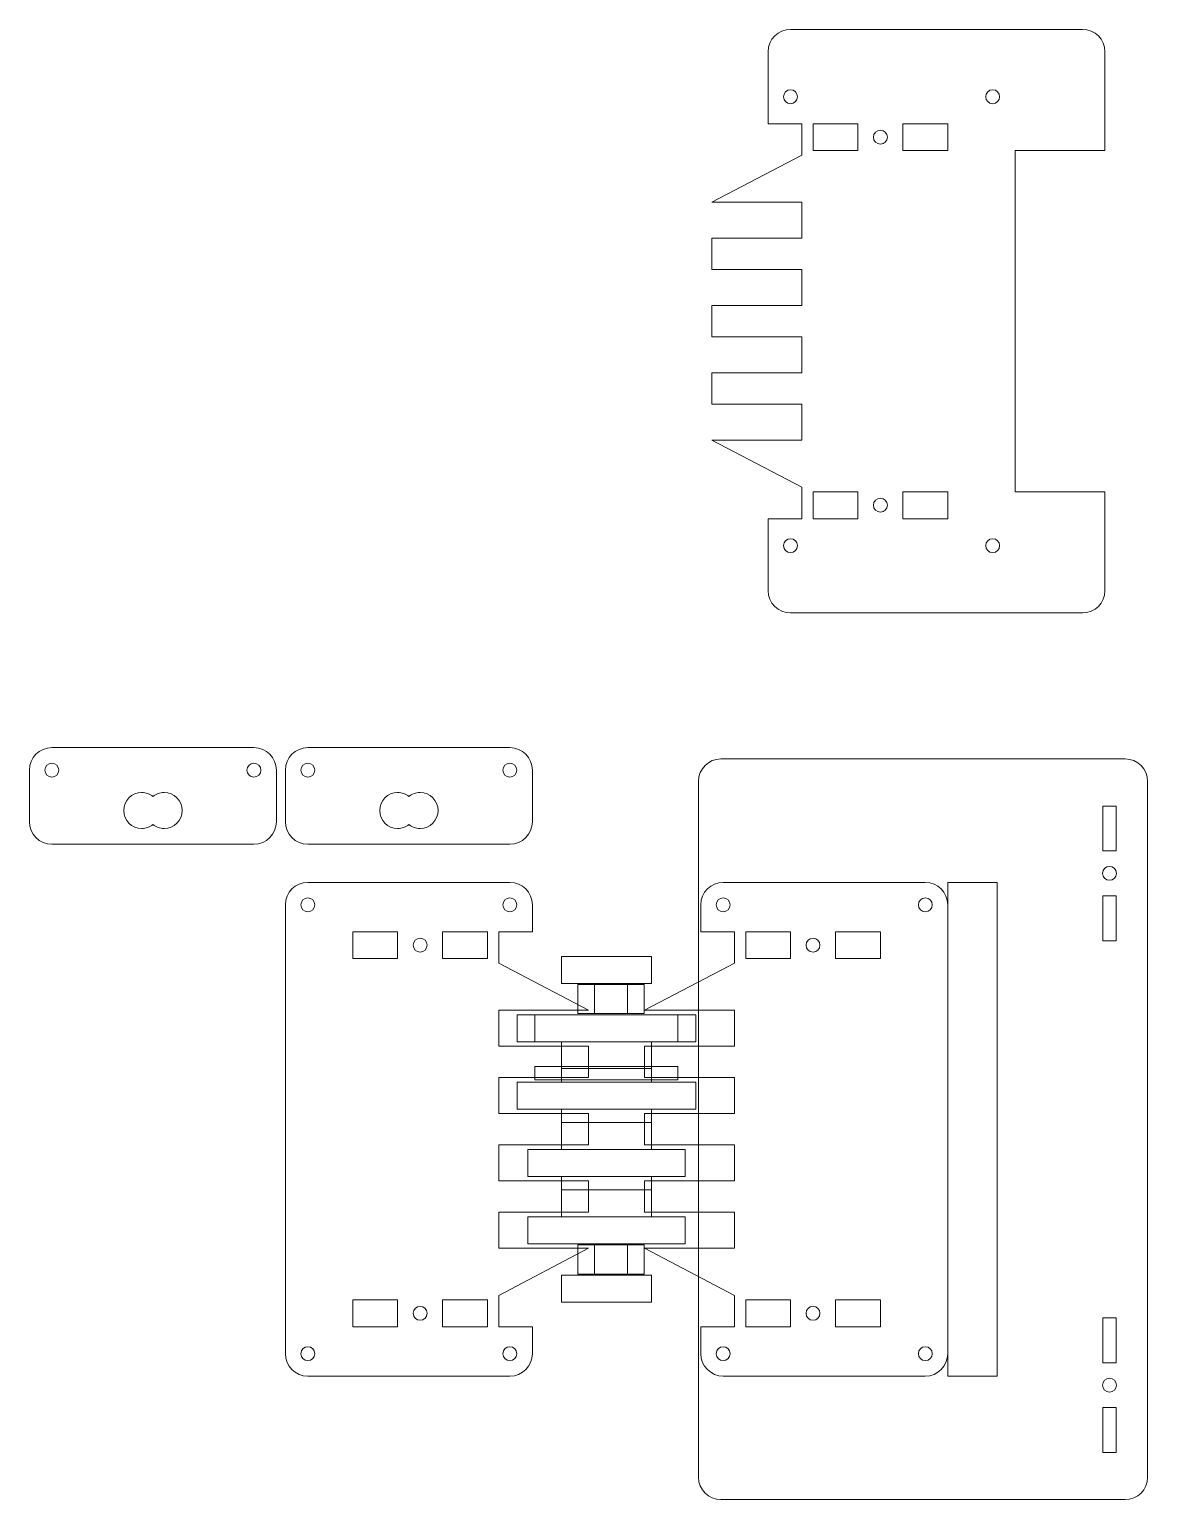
# Model space of a CAD drawing. Header units: centimetres. Extents: x -121 to 177, y -44 to 114.
# Drawn here: x -35.45 to -10.55, y 27.3 to 60.05 of the extents above; entities that cross this region are included whole.
import ezdxf

# ---------------------------------------------------------------- set-up
doc = ezdxf.new("R2010")
doc.units = ezdxf.units.CM
doc.header["$MEASUREMENT"] = 0
doc.layers.add('Layer 1', color=7, linetype='Continuous')

msp = doc.modelspace()

# ---------------------------------------------------------------- linework, layer by layer
at = {"layer": 'Layer 1', "color": 253, "lineweight": 18}
for points in [[(-23.239, 38.125), (-21.761, 38.125), (-21.761, 38.775), (-23.239, 38.775), (-23.239, 38.125)], [(-22.8695, 38.125), (-22.1305, 38.125), (-22.1305, 38.775), (-22.8695, 38.775), (-22.8695, 38.125)], [(-23.239, 32.325), (-21.761, 32.325), (-21.761, 32.975), (-23.239, 32.975), (-23.239, 32.325)], [(-22.8695, 32.325), (-22.1305, 32.325), (-22.1305, 32.975), (-22.8695, 32.975), (-22.8695, 32.325)]]:
    msp.add_lwpolyline(points, close=True, dxfattribs=at)
at = {"layer": 'Layer 1', "lineweight": 20}
for centre in [(-34.95, 43.55), (-30.45, 43.55), (-29.25, 43.55), (-24.75, 43.55), (-29.25, 40.55), (-24.75, 40.55), (-20, 40.55), (-15.5, 40.55), (-29.25, 30.55), (-24.75, 30.55), (-20, 30.55), (-15.5, 30.55)]:
    msp.add_ellipse(centre, major_axis=(0, 0.155), ratio=1, dxfattribs=at)
at = {"layer": 'Layer 1', "color": 3, "lineweight": 20}
for centre in [(-20, 40.55), (-15.5, 40.55), (-20, 30.55), (-15.5, 30.55)]:
    msp.add_ellipse(centre, major_axis=(0, 0.155), ratio=1, dxfattribs=at)
at = {"layer": 'Layer 1', "lineweight": 18}
for points, knots in [([(-11.5, 47.55), (-11.5, 47.27391), (-11.72391, 47.05), (-12, 47.05), (-12, 47.05), (-12, 47.05), (-18.5, 47.05), (-18.5, 47.05), (-18.5, 47.05), (-18.77609, 47.05), (-19, 47.27391), (-19, 47.55), (-19, 47.55), (-19, 47.55), (-19, 49.15), (-19, 49.15), (-19, 49.15), (-19, 49.15), (-18.25, 49.15), (-18.25, 49.15), (-18.25, 49.15), (-18.25, 49.15), (-18.25, 49.85), (-18.25, 49.85), (-18.25, 49.85), (-18.25, 49.85), (-20.25, 50.9), (-20.25, 50.9), (-20.25, 50.9), (-20.25, 50.9), (-18.25, 50.9), (-18.25, 50.9), (-18.25, 50.9), (-18.25, 50.9), (-18.25, 51.7), (-18.25, 51.7), (-18.25, 51.7), (-18.25, 51.7), (-20.25, 51.7), (-20.25, 51.7), (-20.25, 51.7), (-20.25, 51.7), (-20.25, 52.4), (-20.25, 52.4), (-20.25, 52.4), (-20.25, 52.4), (-18.25, 52.4), (-18.25, 52.4), (-18.25, 52.4), (-18.25, 52.4), (-18.25, 53.19999), (-18.25, 53.19999), (-18.25, 53.19999), (-18.25, 53.19999), (-20.25, 53.19999), (-20.25, 53.19999), (-20.25, 53.19999), (-20.25, 53.19999), (-20.25, 53.9), (-20.25, 53.9), (-20.25, 53.9), (-20.25, 53.9), (-18.25, 53.9), (-18.25, 53.9), (-18.25, 53.9), (-18.25, 53.9), (-18.25, 54.7), (-18.25, 54.7), (-18.25, 54.7), (-18.25, 54.7), (-20.25, 54.7), (-20.25, 54.7), (-20.25, 54.7), (-20.25, 54.7), (-20.25, 55.4), (-20.25, 55.4), (-20.25, 55.4), (-20.25, 55.4), (-18.25, 55.4), (-18.25, 55.4), (-18.25, 55.4), (-18.25, 55.4), (-18.25, 56.2), (-18.25, 56.2), (-18.25, 56.2), (-18.25, 56.2), (-20.25, 56.2), (-20.25, 56.2), (-20.25, 56.2), (-20.25, 56.2), (-18.25, 57.25), (-18.25, 57.25), (-18.25, 57.25), (-18.25, 57.25), (-18.25, 57.95), (-18.25, 57.95), (-18.25, 57.95), (-18.25, 57.95), (-19, 57.95), (-19, 57.95), (-19, 57.95), (-19, 57.95), (-19, 59.55), (-19, 59.55), (-19, 59.55), (-19, 59.82609), (-18.77609, 60.05), (-18.5, 60.05), (-18.5, 60.05), (-18.5, 60.05), (-12, 60.05), (-12, 60.05), (-12, 60.05), (-11.72391, 60.05), (-11.5, 59.82609), (-11.5, 59.55), (-11.5, 59.55), (-11.5, 59.55), (-11.5, 57.35), (-11.5, 57.35), (-11.5, 57.35), (-11.5, 57.35), (-13.5, 57.35), (-13.5, 57.35), (-13.5, 57.35), (-13.5, 57.35), (-13.5, 49.75), (-13.5, 49.75), (-13.5, 49.75), (-13.5, 49.75), (-11.5, 49.75), (-11.5, 49.75), (-11.5, 49.75), (-11.5, 49.75), (-11.5, 47.55), (-11.5, 47.55)], [0, 0, 0, 0, 0.02941176, 0.02941176, 0.02941176, 0.02941176, 0.05882353, 0.05882353, 0.05882353, 0.05882353, 0.08823529, 0.08823529, 0.08823529, 0.08823529, 0.11764706, 0.11764706, 0.11764706, 0.11764706, 0.14705882, 0.14705882, 0.14705882, 0.14705882, 0.17647059, 0.17647059, 0.17647059, 0.17647059, 0.20588235, 0.20588235, 0.20588235, 0.20588235, 0.23529412, 0.23529412, 0.23529412, 0.23529412, 0.26470588, 0.26470588, 0.26470588, 0.26470588, 0.29411765, 0.29411765, 0.29411765, 0.29411765, 0.32352941, 0.32352941, 0.32352941, 0.32352941, 0.35294118, 0.35294118, 0.35294118, 0.35294118, 0.38235294, 0.38235294, 0.38235294, 0.38235294, 0.41176471, 0.41176471, 0.41176471, 0.41176471, 0.44117647, 0.44117647, 0.44117647, 0.44117647, 0.47058824, 0.47058824, 0.47058824, 0.47058824, 0.5, 0.5, 0.5, 0.5, 0.52941176, 0.52941176, 0.52941176, 0.52941176, 0.55882353, 0.55882353, 0.55882353, 0.55882353, 0.58823529, 0.58823529, 0.58823529, 0.58823529, 0.61764706, 0.61764706, 0.61764706, 0.61764706, 0.64705882, 0.64705882, 0.64705882, 0.64705882, 0.67647059, 0.67647059, 0.67647059, 0.67647059, 0.70588235, 0.70588235, 0.70588235, 0.70588235, 0.73529412, 0.73529412, 0.73529412, 0.73529412, 0.76470588, 0.76470588, 0.76470588, 0.76470588, 0.79411765, 0.79411765, 0.79411765, 0.79411765, 0.82352941, 0.82352941, 0.82352941, 0.82352941, 0.85294118, 0.85294118, 0.85294118, 0.85294118, 0.88235294, 0.88235294, 0.88235294, 0.88235294, 0.91176471, 0.91176471, 0.91176471, 0.91176471, 0.94117647, 0.94117647, 0.94117647, 0.94117647, 0.97058824, 0.97058824, 0.97058824, 0.97058824, 1, 1, 1, 1]), ([(-29.95, 43.55), (-29.95, 43.82609), (-30.17391, 44.05), (-30.45, 44.05), (-30.45, 44.05), (-30.45, 44.05), (-34.95, 44.05), (-34.95, 44.05), (-34.95, 44.05), (-35.22609, 44.05), (-35.45, 43.82609), (-35.45, 43.55), (-35.45, 43.55), (-35.45, 43.55), (-35.45, 42.4), (-35.45, 42.4), (-35.45, 42.4), (-35.45, 42.12391), (-35.22609, 41.9), (-34.95, 41.9), (-34.95, 41.9), (-34.95, 41.9), (-30.45, 41.9), (-30.45, 41.9), (-30.45, 41.9), (-30.17391, 41.9), (-29.95, 42.12391), (-29.95, 42.4), (-29.95, 42.4), (-29.95, 42.4), (-29.95, 43.55), (-29.95, 43.55)], [0, 0, 0, 0, 0.125, 0.125, 0.125, 0.125, 0.25, 0.25, 0.25, 0.25, 0.375, 0.375, 0.375, 0.375, 0.5, 0.5, 0.5, 0.5, 0.625, 0.625, 0.625, 0.625, 0.75, 0.75, 0.75, 0.75, 0.875, 0.875, 0.875, 0.875, 1, 1, 1, 1]), ([(-24.25, 43.55), (-24.25, 43.82609), (-24.47391, 44.05), (-24.75, 44.05), (-24.75, 44.05), (-24.75, 44.05), (-29.25, 44.05), (-29.25, 44.05), (-29.25, 44.05), (-29.52609, 44.05), (-29.75, 43.82609), (-29.75, 43.55), (-29.75, 43.55), (-29.75, 43.55), (-29.75, 42.4), (-29.75, 42.4), (-29.75, 42.4), (-29.75, 42.12391), (-29.52609, 41.9), (-29.25, 41.9), (-29.25, 41.9), (-29.25, 41.9), (-24.75, 41.9), (-24.75, 41.9), (-24.75, 41.9), (-24.47391, 41.9), (-24.25, 42.12391), (-24.25, 42.4), (-24.25, 42.4), (-24.25, 42.4), (-24.25, 43.55), (-24.25, 43.55)], [0, 0, 0, 0, 0.125, 0.125, 0.125, 0.125, 0.25, 0.25, 0.25, 0.25, 0.375, 0.375, 0.375, 0.375, 0.5, 0.5, 0.5, 0.5, 0.625, 0.625, 0.625, 0.625, 0.75, 0.75, 0.75, 0.75, 0.875, 0.875, 0.875, 0.875, 1, 1, 1, 1]), ([(-20.55, 43.3), (-20.55, 43.57609), (-20.32609, 43.8), (-20.05, 43.8), (-20.05, 43.8), (-20.05, 43.8), (-11.05, 43.8), (-11.05, 43.8), (-11.05, 43.8), (-10.77391, 43.8), (-10.55, 43.57609), (-10.55, 43.3), (-10.55, 43.3), (-10.55, 43.3), (-10.55, 27.8), (-10.55, 27.8), (-10.55, 27.8), (-10.55, 27.52391), (-10.77391, 27.3), (-11.05, 27.3), (-11.05, 27.3), (-11.05, 27.3), (-20.05, 27.3), (-20.05, 27.3), (-20.05, 27.3), (-20.32609, 27.3), (-20.55, 27.52391), (-20.55, 27.8), (-20.55, 27.8), (-20.55, 27.8), (-20.55, 43.3), (-20.55, 43.3)], [0, 0, 0, 0, 0.125, 0.125, 0.125, 0.125, 0.25, 0.25, 0.25, 0.25, 0.375, 0.375, 0.375, 0.375, 0.5, 0.5, 0.5, 0.5, 0.625, 0.625, 0.625, 0.625, 0.75, 0.75, 0.75, 0.75, 0.875, 0.875, 0.875, 0.875, 1, 1, 1, 1]), ([(-29.75, 40.55), (-29.75, 40.82609), (-29.52609, 41.05), (-29.25, 41.05), (-29.25, 41.05), (-29.25, 41.05), (-24.75, 41.05), (-24.75, 41.05), (-24.75, 41.05), (-24.47391, 41.05), (-24.25, 40.82609), (-24.25, 40.55), (-24.25, 40.55), (-24.25, 40.55), (-24.25, 39.95), (-24.25, 39.95), (-24.25, 39.95), (-24.25, 39.95), (-25, 39.95), (-25, 39.95), (-25, 39.95), (-25, 39.95), (-25, 39.25), (-25, 39.25), (-25, 39.25), (-25, 39.25), (-23, 38.2), (-23, 38.2), (-23, 38.2), (-23, 38.2), (-25, 38.2), (-25, 38.2), (-25, 38.2), (-25, 38.2), (-25, 37.4), (-25, 37.4), (-25, 37.4), (-25, 37.4), (-23, 37.4), (-23, 37.4), (-23, 37.4), (-23, 37.4), (-23, 36.7), (-23, 36.7), (-23, 36.7), (-23, 36.7), (-25, 36.7), (-25, 36.7), (-25, 36.7), (-25, 36.7), (-25, 35.90001), (-25, 35.90001), (-25, 35.90001), (-25, 35.90001), (-23, 35.90001), (-23, 35.90001), (-23, 35.90001), (-23, 35.90001), (-23, 35.2), (-23, 35.2), (-23, 35.2), (-23, 35.2), (-25, 35.2), (-25, 35.2), (-25, 35.2), (-25, 35.2), (-25, 34.4), (-25, 34.4), (-25, 34.4), (-25, 34.4), (-23, 34.4), (-23, 34.4), (-23, 34.4), (-23, 34.4), (-23, 33.7), (-23, 33.7), (-23, 33.7), (-23, 33.7), (-25, 33.7), (-25, 33.7), (-25, 33.7), (-25, 33.7), (-25, 32.9), (-25, 32.9), (-25, 32.9), (-25, 32.9), (-23, 32.9), (-23, 32.9), (-23, 32.9), (-23, 32.9), (-25, 31.85), (-25, 31.85), (-25, 31.85), (-25, 31.85), (-25, 31.15), (-25, 31.15), (-25, 31.15), (-25, 31.15), (-24.25, 31.15), (-24.25, 31.15), (-24.25, 31.15), (-24.25, 31.15), (-24.25, 30.55), (-24.25, 30.55), (-24.25, 30.55), (-24.25, 30.27391), (-24.47391, 30.05), (-24.75, 30.05), (-24.75, 30.05), (-24.75, 30.05), (-29.25, 30.05), (-29.25, 30.05), (-29.25, 30.05), (-29.52609, 30.05), (-29.75, 30.27391), (-29.75, 30.55), (-29.75, 30.55), (-29.75, 30.55), (-29.75, 40.55), (-29.75, 40.55)], [0, 0, 0, 0, 0.03333333, 0.03333333, 0.03333333, 0.03333333, 0.06666667, 0.06666667, 0.06666667, 0.06666667, 0.1, 0.1, 0.1, 0.1, 0.13333333, 0.13333333, 0.13333333, 0.13333333, 0.16666667, 0.16666667, 0.16666667, 0.16666667, 0.2, 0.2, 0.2, 0.2, 0.23333333, 0.23333333, 0.23333333, 0.23333333, 0.26666667, 0.26666667, 0.26666667, 0.26666667, 0.3, 0.3, 0.3, 0.3, 0.33333333, 0.33333333, 0.33333333, 0.33333333, 0.36666667, 0.36666667, 0.36666667, 0.36666667, 0.4, 0.4, 0.4, 0.4, 0.43333333, 0.43333333, 0.43333333, 0.43333333, 0.46666667, 0.46666667, 0.46666667, 0.46666667, 0.5, 0.5, 0.5, 0.5, 0.53333333, 0.53333333, 0.53333333, 0.53333333, 0.56666667, 0.56666667, 0.56666667, 0.56666667, 0.6, 0.6, 0.6, 0.6, 0.63333333, 0.63333333, 0.63333333, 0.63333333, 0.66666667, 0.66666667, 0.66666667, 0.66666667, 0.7, 0.7, 0.7, 0.7, 0.73333333, 0.73333333, 0.73333333, 0.73333333, 0.76666667, 0.76666667, 0.76666667, 0.76666667, 0.8, 0.8, 0.8, 0.8, 0.83333333, 0.83333333, 0.83333333, 0.83333333, 0.86666667, 0.86666667, 0.86666667, 0.86666667, 0.9, 0.9, 0.9, 0.9, 0.93333333, 0.93333333, 0.93333333, 0.93333333, 0.96666667, 0.96666667, 0.96666667, 0.96666667, 1, 1, 1, 1])]:
    msp.add_open_spline(points, degree=3, knots=knots, dxfattribs=at)
at = {"layer": 'Layer 1', "lineweight": 20}
for points in [[(-18.49999, 58.395), (-18.58558, 58.395), (-18.655, 58.46442), (-18.655, 58.55), (-18.655, 58.55), (-18.655, 58.63559), (-18.58558, 58.705), (-18.49999, 58.705), (-18.49999, 58.705), (-18.41441, 58.705), (-18.345, 58.63559), (-18.345, 58.55), (-18.345, 58.55), (-18.345, 58.46442), (-18.41441, 58.395), (-18.49999, 58.395)], [(-13.99999, 58.395), (-14.08558, 58.395), (-14.155, 58.46442), (-14.155, 58.55), (-14.155, 58.55), (-14.155, 58.63559), (-14.08558, 58.705), (-13.99999, 58.705), (-13.99999, 58.705), (-13.91441, 58.705), (-13.845, 58.63559), (-13.845, 58.55), (-13.845, 58.55), (-13.845, 58.46442), (-13.91441, 58.395), (-13.99999, 58.395)], [(-18.49999, 48.395), (-18.58558, 48.395), (-18.655, 48.46442), (-18.655, 48.55), (-18.655, 48.55), (-18.655, 48.63559), (-18.58558, 48.705), (-18.49999, 48.705), (-18.49999, 48.705), (-18.41441, 48.705), (-18.345, 48.63559), (-18.345, 48.55), (-18.345, 48.55), (-18.345, 48.46442), (-18.41441, 48.395), (-18.49999, 48.395)], [(-13.99999, 48.395), (-14.08558, 48.395), (-14.155, 48.46442), (-14.155, 48.55), (-14.155, 48.55), (-14.155, 48.63559), (-14.08558, 48.705), (-13.99999, 48.705), (-13.99999, 48.705), (-13.91441, 48.705), (-13.845, 48.63559), (-13.845, 48.55), (-13.845, 48.55), (-13.845, 48.46442), (-13.91441, 48.395), (-13.99999, 48.395)], [(-15, 41.05), (-15, 41.05), (-13.9, 41.05), (-13.9, 41.05), (-13.9, 41.05), (-13.9, 41.05), (-13.9, 30.05), (-13.9, 30.05), (-13.9, 30.05), (-13.9, 30.05), (-15, 30.05), (-15, 30.05), (-15, 30.05), (-15, 30.05), (-15, 41.05), (-15, 41.05)]]:
    msp.add_open_spline(points, degree=3, knots=[0, 0, 0, 0, 0.25, 0.25, 0.25, 0.25, 0.5, 0.5, 0.5, 0.5, 0.75, 0.75, 0.75, 0.75, 1, 1, 1, 1], dxfattribs=at)
at = {"layer": 'Layer 1', "lineweight": 9}
for points, knots in [([(-17, 57.35), (-17, 57.35), (-18, 57.35), (-18, 57.35), (-18, 57.35), (-18, 57.35), (-18, 57.95), (-18, 57.95), (-18, 57.95), (-18, 57.95), (-17, 57.95), (-17, 57.95), (-17, 57.95), (-17, 57.95), (-17, 57.35), (-17, 57.35)], [0, 0, 0, 0, 0.25, 0.25, 0.25, 0.25, 0.5, 0.5, 0.5, 0.5, 0.75, 0.75, 0.75, 0.75, 1, 1, 1, 1]), ([(-16.5, 57.495), (-16.58559, 57.495), (-16.655, 57.56441), (-16.655, 57.65), (-16.655, 57.65), (-16.655, 57.73559), (-16.58559, 57.805), (-16.5, 57.805), (-16.5, 57.805), (-16.41441, 57.805), (-16.345, 57.73559), (-16.345, 57.65), (-16.345, 57.65), (-16.345, 57.56441), (-16.41441, 57.495), (-16.5, 57.495)], [0, 0, 0, 0, 0.25, 0.25, 0.25, 0.25, 0.5, 0.5, 0.5, 0.5, 0.75, 0.75, 0.75, 0.75, 1, 1, 1, 1]), ([(-15, 57.35), (-15, 57.35), (-16, 57.35), (-16, 57.35), (-16, 57.35), (-16, 57.35), (-16, 57.95), (-16, 57.95), (-16, 57.95), (-16, 57.95), (-15, 57.95), (-15, 57.95), (-15, 57.95), (-15, 57.95), (-15, 57.35), (-15, 57.35)], [0, 0, 0, 0, 0.25, 0.25, 0.25, 0.25, 0.5, 0.5, 0.5, 0.5, 0.75, 0.75, 0.75, 0.75, 1, 1, 1, 1]), ([(-17, 49.15), (-17, 49.15), (-18, 49.15), (-18, 49.15), (-18, 49.15), (-18, 49.15), (-18, 49.75), (-18, 49.75), (-18, 49.75), (-18, 49.75), (-17, 49.75), (-17, 49.75), (-17, 49.75), (-17, 49.75), (-17, 49.15), (-17, 49.15)], [0, 0, 0, 0, 0.25, 0.25, 0.25, 0.25, 0.5, 0.5, 0.5, 0.5, 0.75, 0.75, 0.75, 0.75, 1, 1, 1, 1]), ([(-16.5, 49.295), (-16.58559, 49.295), (-16.655, 49.36441), (-16.655, 49.45), (-16.655, 49.45), (-16.655, 49.53559), (-16.58559, 49.605), (-16.5, 49.605), (-16.5, 49.605), (-16.41441, 49.605), (-16.345, 49.53559), (-16.345, 49.45), (-16.345, 49.45), (-16.345, 49.36441), (-16.41441, 49.295), (-16.5, 49.295)], [0, 0, 0, 0, 0.25, 0.25, 0.25, 0.25, 0.5, 0.5, 0.5, 0.5, 0.75, 0.75, 0.75, 0.75, 1, 1, 1, 1]), ([(-15, 49.15), (-15, 49.15), (-16, 49.15), (-16, 49.15), (-16, 49.15), (-16, 49.15), (-16, 49.75), (-16, 49.75), (-16, 49.75), (-16, 49.75), (-15, 49.75), (-15, 49.75), (-15, 49.75), (-15, 49.75), (-15, 49.15), (-15, 49.15)], [0, 0, 0, 0, 0.25, 0.25, 0.25, 0.25, 0.5, 0.5, 0.5, 0.5, 0.75, 0.75, 0.75, 0.75, 1, 1, 1, 1]), ([(-32.45, 43.05), (-32.5446, 43.05), (-32.63151, 43.01713), (-32.7, 42.96221), (-32.7, 42.96221), (-32.76849, 43.01713), (-32.8554, 43.05), (-32.95, 43.05), (-32.95, 43.05), (-33.17088, 43.05), (-33.35, 42.87088), (-33.35, 42.65), (-33.35, 42.65), (-33.35, 42.42912), (-33.17088, 42.25), (-32.95, 42.25), (-32.95, 42.25), (-32.8554, 42.25), (-32.76849, 42.28287), (-32.7, 42.33779), (-32.7, 42.33779), (-32.63151, 42.28287), (-32.5446, 42.25), (-32.45, 42.25), (-32.45, 42.25), (-32.22912, 42.25), (-32.05, 42.42912), (-32.05, 42.65), (-32.05, 42.65), (-32.05, 42.87088), (-32.22912, 43.05), (-32.45, 43.05)], [0, 0, 0, 0, 0.125, 0.125, 0.125, 0.125, 0.25, 0.25, 0.25, 0.25, 0.375, 0.375, 0.375, 0.375, 0.5, 0.5, 0.5, 0.5, 0.625, 0.625, 0.625, 0.625, 0.75, 0.75, 0.75, 0.75, 0.875, 0.875, 0.875, 0.875, 1, 1, 1, 1]), ([(-26.75, 43.05), (-26.8446, 43.05), (-26.93151, 43.01713), (-27, 42.96221), (-27, 42.96221), (-27.06849, 43.01713), (-27.1554, 43.05), (-27.25, 43.05), (-27.25, 43.05), (-27.47088, 43.05), (-27.65, 42.87088), (-27.65, 42.65), (-27.65, 42.65), (-27.65, 42.42912), (-27.47088, 42.25), (-27.25, 42.25), (-27.25, 42.25), (-27.1554, 42.25), (-27.06849, 42.28287), (-27, 42.33779), (-27, 42.33779), (-26.93151, 42.28287), (-26.8446, 42.25), (-26.75, 42.25), (-26.75, 42.25), (-26.52912, 42.25), (-26.35, 42.42912), (-26.35, 42.65), (-26.35, 42.65), (-26.35, 42.87088), (-26.52912, 43.05), (-26.75, 43.05)], [0, 0, 0, 0, 0.125, 0.125, 0.125, 0.125, 0.25, 0.25, 0.25, 0.25, 0.375, 0.375, 0.375, 0.375, 0.5, 0.5, 0.5, 0.5, 0.625, 0.625, 0.625, 0.625, 0.75, 0.75, 0.75, 0.75, 0.875, 0.875, 0.875, 0.875, 1, 1, 1, 1]), ([(-11.55, 41.75), (-11.55, 41.75), (-11.55, 42.75), (-11.55, 42.75), (-11.55, 42.75), (-11.55, 42.75), (-11.25, 42.75), (-11.25, 42.75), (-11.25, 42.75), (-11.25, 42.75), (-11.25, 41.75), (-11.25, 41.75), (-11.25, 41.75), (-11.25, 41.75), (-11.55, 41.75), (-11.55, 41.75)], [0, 0, 0, 0, 0.25, 0.25, 0.25, 0.25, 0.5, 0.5, 0.5, 0.5, 0.75, 0.75, 0.75, 0.75, 1, 1, 1, 1]), ([(-11.555, 41.25), (-11.555, 41.33559), (-11.48559, 41.405), (-11.4, 41.405), (-11.4, 41.405), (-11.31441, 41.405), (-11.245, 41.33559), (-11.245, 41.25), (-11.245, 41.25), (-11.245, 41.16441), (-11.31441, 41.095), (-11.4, 41.095), (-11.4, 41.095), (-11.48559, 41.095), (-11.555, 41.16441), (-11.555, 41.25)], [0, 0, 0, 0, 0.25, 0.25, 0.25, 0.25, 0.5, 0.5, 0.5, 0.5, 0.75, 0.75, 0.75, 0.75, 1, 1, 1, 1]), ([(-11.55, 39.75), (-11.55, 39.75), (-11.55, 40.75), (-11.55, 40.75), (-11.55, 40.75), (-11.55, 40.75), (-11.25, 40.75), (-11.25, 40.75), (-11.25, 40.75), (-11.25, 40.75), (-11.25, 39.75), (-11.25, 39.75), (-11.25, 39.75), (-11.25, 39.75), (-11.55, 39.75), (-11.55, 39.75)], [0, 0, 0, 0, 0.25, 0.25, 0.25, 0.25, 0.5, 0.5, 0.5, 0.5, 0.75, 0.75, 0.75, 0.75, 1, 1, 1, 1]), ([(-28.25, 39.95), (-28.25, 39.95), (-27.25, 39.95), (-27.25, 39.95), (-27.25, 39.95), (-27.25, 39.95), (-27.25, 39.35), (-27.25, 39.35), (-27.25, 39.35), (-27.25, 39.35), (-28.25, 39.35), (-28.25, 39.35), (-28.25, 39.35), (-28.25, 39.35), (-28.25, 39.95), (-28.25, 39.95)], [0, 0, 0, 0, 0.25, 0.25, 0.25, 0.25, 0.5, 0.5, 0.5, 0.5, 0.75, 0.75, 0.75, 0.75, 1, 1, 1, 1]), ([(-28.25, 39.95), (-28.25, 39.95), (-27.25, 39.95), (-27.25, 39.95), (-27.25, 39.95), (-27.25, 39.95), (-27.25, 39.35), (-27.25, 39.35), (-27.25, 39.35), (-27.25, 39.35), (-28.25, 39.35), (-28.25, 39.35), (-28.25, 39.35), (-28.25, 39.35), (-28.25, 39.95), (-28.25, 39.95)], [0, 0, 0, 0, 0.25, 0.25, 0.25, 0.25, 0.5, 0.5, 0.5, 0.5, 0.75, 0.75, 0.75, 0.75, 1, 1, 1, 1]), ([(-26.75, 39.805), (-26.66441, 39.805), (-26.595, 39.73559), (-26.595, 39.65), (-26.595, 39.65), (-26.595, 39.56441), (-26.66441, 39.495), (-26.75, 39.495), (-26.75, 39.495), (-26.83559, 39.495), (-26.905, 39.56441), (-26.905, 39.65), (-26.905, 39.65), (-26.905, 39.73559), (-26.83559, 39.805), (-26.75, 39.805)], [0, 0, 0, 0, 0.25, 0.25, 0.25, 0.25, 0.5, 0.5, 0.5, 0.5, 0.75, 0.75, 0.75, 0.75, 1, 1, 1, 1]), ([(-26.75, 39.805), (-26.66441, 39.805), (-26.595, 39.73559), (-26.595, 39.65), (-26.595, 39.65), (-26.595, 39.56441), (-26.66441, 39.495), (-26.75, 39.495), (-26.75, 39.495), (-26.83559, 39.495), (-26.905, 39.56441), (-26.905, 39.65), (-26.905, 39.65), (-26.905, 39.73559), (-26.83559, 39.805), (-26.75, 39.805)], [0, 0, 0, 0, 0.25, 0.25, 0.25, 0.25, 0.5, 0.5, 0.5, 0.5, 0.75, 0.75, 0.75, 0.75, 1, 1, 1, 1]), ([(-26.25, 39.95), (-26.25, 39.95), (-25.25, 39.95), (-25.25, 39.95), (-25.25, 39.95), (-25.25, 39.95), (-25.25, 39.35), (-25.25, 39.35), (-25.25, 39.35), (-25.25, 39.35), (-26.25, 39.35), (-26.25, 39.35), (-26.25, 39.35), (-26.25, 39.35), (-26.25, 39.95), (-26.25, 39.95)], [0, 0, 0, 0, 0.25, 0.25, 0.25, 0.25, 0.5, 0.5, 0.5, 0.5, 0.75, 0.75, 0.75, 0.75, 1, 1, 1, 1]), ([(-26.25, 39.95), (-26.25, 39.95), (-25.25, 39.95), (-25.25, 39.95), (-25.25, 39.95), (-25.25, 39.95), (-25.25, 39.35), (-25.25, 39.35), (-25.25, 39.35), (-25.25, 39.35), (-26.25, 39.35), (-26.25, 39.35), (-26.25, 39.35), (-26.25, 39.35), (-26.25, 39.95), (-26.25, 39.95)], [0, 0, 0, 0, 0.25, 0.25, 0.25, 0.25, 0.5, 0.5, 0.5, 0.5, 0.75, 0.75, 0.75, 0.75, 1, 1, 1, 1]), ([(-19.5, 39.95), (-19.5, 39.95), (-18.5, 39.95), (-18.5, 39.95), (-18.5, 39.95), (-18.5, 39.95), (-18.5, 39.35), (-18.5, 39.35), (-18.5, 39.35), (-18.5, 39.35), (-19.5, 39.35), (-19.5, 39.35), (-19.5, 39.35), (-19.5, 39.35), (-19.5, 39.95), (-19.5, 39.95)], [0, 0, 0, 0, 0.25, 0.25, 0.25, 0.25, 0.5, 0.5, 0.5, 0.5, 0.75, 0.75, 0.75, 0.75, 1, 1, 1, 1]), ([(-18, 39.805), (-17.91441, 39.805), (-17.845, 39.73559), (-17.845, 39.65), (-17.845, 39.65), (-17.845, 39.56441), (-17.91441, 39.495), (-18, 39.495), (-18, 39.495), (-18.08559, 39.495), (-18.155, 39.56441), (-18.155, 39.65), (-18.155, 39.65), (-18.155, 39.73559), (-18.08559, 39.805), (-18, 39.805)], [0, 0, 0, 0, 0.25, 0.25, 0.25, 0.25, 0.5, 0.5, 0.5, 0.5, 0.75, 0.75, 0.75, 0.75, 1, 1, 1, 1]), ([(-17.5, 39.95), (-17.5, 39.95), (-16.5, 39.95), (-16.5, 39.95), (-16.5, 39.95), (-16.5, 39.95), (-16.5, 39.35), (-16.5, 39.35), (-16.5, 39.35), (-16.5, 39.35), (-17.5, 39.35), (-17.5, 39.35), (-17.5, 39.35), (-17.5, 39.35), (-17.5, 39.95), (-17.5, 39.95)], [0, 0, 0, 0, 0.25, 0.25, 0.25, 0.25, 0.5, 0.5, 0.5, 0.5, 0.75, 0.75, 0.75, 0.75, 1, 1, 1, 1]), ([(-28.25, 31.75), (-28.25, 31.75), (-27.25, 31.75), (-27.25, 31.75), (-27.25, 31.75), (-27.25, 31.75), (-27.25, 31.15), (-27.25, 31.15), (-27.25, 31.15), (-27.25, 31.15), (-28.25, 31.15), (-28.25, 31.15), (-28.25, 31.15), (-28.25, 31.15), (-28.25, 31.75), (-28.25, 31.75)], [0, 0, 0, 0, 0.25, 0.25, 0.25, 0.25, 0.5, 0.5, 0.5, 0.5, 0.75, 0.75, 0.75, 0.75, 1, 1, 1, 1]), ([(-28.25, 31.75), (-28.25, 31.75), (-27.25, 31.75), (-27.25, 31.75), (-27.25, 31.75), (-27.25, 31.75), (-27.25, 31.15), (-27.25, 31.15), (-27.25, 31.15), (-27.25, 31.15), (-28.25, 31.15), (-28.25, 31.15), (-28.25, 31.15), (-28.25, 31.15), (-28.25, 31.75), (-28.25, 31.75)], [0, 0, 0, 0, 0.25, 0.25, 0.25, 0.25, 0.5, 0.5, 0.5, 0.5, 0.75, 0.75, 0.75, 0.75, 1, 1, 1, 1]), ([(-26.75, 31.605), (-26.66441, 31.605), (-26.595, 31.53559), (-26.595, 31.45), (-26.595, 31.45), (-26.595, 31.36441), (-26.66441, 31.295), (-26.75, 31.295), (-26.75, 31.295), (-26.83559, 31.295), (-26.905, 31.36441), (-26.905, 31.45), (-26.905, 31.45), (-26.905, 31.53559), (-26.83559, 31.605), (-26.75, 31.605)], [0, 0, 0, 0, 0.25, 0.25, 0.25, 0.25, 0.5, 0.5, 0.5, 0.5, 0.75, 0.75, 0.75, 0.75, 1, 1, 1, 1]), ([(-26.75, 31.605), (-26.66441, 31.605), (-26.595, 31.53559), (-26.595, 31.45), (-26.595, 31.45), (-26.595, 31.36441), (-26.66441, 31.295), (-26.75, 31.295), (-26.75, 31.295), (-26.83559, 31.295), (-26.905, 31.36441), (-26.905, 31.45), (-26.905, 31.45), (-26.905, 31.53559), (-26.83559, 31.605), (-26.75, 31.605)], [0, 0, 0, 0, 0.25, 0.25, 0.25, 0.25, 0.5, 0.5, 0.5, 0.5, 0.75, 0.75, 0.75, 0.75, 1, 1, 1, 1]), ([(-26.25, 31.75), (-26.25, 31.75), (-25.25, 31.75), (-25.25, 31.75), (-25.25, 31.75), (-25.25, 31.75), (-25.25, 31.15), (-25.25, 31.15), (-25.25, 31.15), (-25.25, 31.15), (-26.25, 31.15), (-26.25, 31.15), (-26.25, 31.15), (-26.25, 31.15), (-26.25, 31.75), (-26.25, 31.75)], [0, 0, 0, 0, 0.25, 0.25, 0.25, 0.25, 0.5, 0.5, 0.5, 0.5, 0.75, 0.75, 0.75, 0.75, 1, 1, 1, 1]), ([(-26.25, 31.75), (-26.25, 31.75), (-25.25, 31.75), (-25.25, 31.75), (-25.25, 31.75), (-25.25, 31.75), (-25.25, 31.15), (-25.25, 31.15), (-25.25, 31.15), (-25.25, 31.15), (-26.25, 31.15), (-26.25, 31.15), (-26.25, 31.15), (-26.25, 31.15), (-26.25, 31.75), (-26.25, 31.75)], [0, 0, 0, 0, 0.25, 0.25, 0.25, 0.25, 0.5, 0.5, 0.5, 0.5, 0.75, 0.75, 0.75, 0.75, 1, 1, 1, 1]), ([(-19.5, 31.75), (-19.5, 31.75), (-18.5, 31.75), (-18.5, 31.75), (-18.5, 31.75), (-18.5, 31.75), (-18.5, 31.15), (-18.5, 31.15), (-18.5, 31.15), (-18.5, 31.15), (-19.5, 31.15), (-19.5, 31.15), (-19.5, 31.15), (-19.5, 31.15), (-19.5, 31.75), (-19.5, 31.75)], [0, 0, 0, 0, 0.25, 0.25, 0.25, 0.25, 0.5, 0.5, 0.5, 0.5, 0.75, 0.75, 0.75, 0.75, 1, 1, 1, 1]), ([(-18, 31.605), (-17.91441, 31.605), (-17.845, 31.53559), (-17.845, 31.45), (-17.845, 31.45), (-17.845, 31.36441), (-17.91441, 31.295), (-18, 31.295), (-18, 31.295), (-18.08559, 31.295), (-18.155, 31.36441), (-18.155, 31.45), (-18.155, 31.45), (-18.155, 31.53559), (-18.08559, 31.605), (-18, 31.605)], [0, 0, 0, 0, 0.25, 0.25, 0.25, 0.25, 0.5, 0.5, 0.5, 0.5, 0.75, 0.75, 0.75, 0.75, 1, 1, 1, 1]), ([(-17.5, 31.75), (-17.5, 31.75), (-16.5, 31.75), (-16.5, 31.75), (-16.5, 31.75), (-16.5, 31.75), (-16.5, 31.15), (-16.5, 31.15), (-16.5, 31.15), (-16.5, 31.15), (-17.5, 31.15), (-17.5, 31.15), (-17.5, 31.15), (-17.5, 31.15), (-17.5, 31.75), (-17.5, 31.75)], [0, 0, 0, 0, 0.25, 0.25, 0.25, 0.25, 0.5, 0.5, 0.5, 0.5, 0.75, 0.75, 0.75, 0.75, 1, 1, 1, 1]), ([(-11.55, 30.35), (-11.55, 30.35), (-11.55, 31.35), (-11.55, 31.35), (-11.55, 31.35), (-11.55, 31.35), (-11.25, 31.35), (-11.25, 31.35), (-11.25, 31.35), (-11.25, 31.35), (-11.25, 30.35), (-11.25, 30.35), (-11.25, 30.35), (-11.25, 30.35), (-11.55, 30.35), (-11.55, 30.35)], [0, 0, 0, 0, 0.25, 0.25, 0.25, 0.25, 0.5, 0.5, 0.5, 0.5, 0.75, 0.75, 0.75, 0.75, 1, 1, 1, 1]), ([(-11.555, 29.85), (-11.555, 29.93559), (-11.48559, 30.005), (-11.4, 30.005), (-11.4, 30.005), (-11.31441, 30.005), (-11.245, 29.93559), (-11.245, 29.85), (-11.245, 29.85), (-11.245, 29.76441), (-11.31441, 29.695), (-11.4, 29.695), (-11.4, 29.695), (-11.48559, 29.695), (-11.555, 29.76441), (-11.555, 29.85)], [0, 0, 0, 0, 0.25, 0.25, 0.25, 0.25, 0.5, 0.5, 0.5, 0.5, 0.75, 0.75, 0.75, 0.75, 1, 1, 1, 1]), ([(-11.55, 28.35), (-11.55, 28.35), (-11.55, 29.35), (-11.55, 29.35), (-11.55, 29.35), (-11.55, 29.35), (-11.25, 29.35), (-11.25, 29.35), (-11.25, 29.35), (-11.25, 29.35), (-11.25, 28.35), (-11.25, 28.35), (-11.25, 28.35), (-11.25, 28.35), (-11.55, 28.35), (-11.55, 28.35)], [0, 0, 0, 0, 0.25, 0.25, 0.25, 0.25, 0.5, 0.5, 0.5, 0.5, 0.75, 0.75, 0.75, 0.75, 1, 1, 1, 1])]:
    msp.add_open_spline(points, degree=3, knots=knots, dxfattribs=at)
at = {"layer": 'Layer 1', "color": 3, "lineweight": 18}
msp.add_open_spline([(-15, 40.55), (-15, 40.82609), (-15.22391, 41.05), (-15.5, 41.05), (-15.5, 41.05), (-15.5, 41.05), (-20, 41.05), (-20, 41.05), (-20, 41.05), (-20.27609, 41.05), (-20.5, 40.82609), (-20.5, 40.55), (-20.5, 40.55), (-20.5, 40.55), (-20.5, 39.95), (-20.5, 39.95), (-20.5, 39.95), (-20.5, 39.95), (-19.75, 39.95), (-19.75, 39.95), (-19.75, 39.95), (-19.75, 39.95), (-19.75, 39.25), (-19.75, 39.25), (-19.75, 39.25), (-19.75, 39.25), (-21.75, 38.2), (-21.75, 38.2), (-21.75, 38.2), (-21.75, 38.2), (-19.75, 38.2), (-19.75, 38.2), (-19.75, 38.2), (-19.75, 38.2), (-19.75, 37.4), (-19.75, 37.4), (-19.75, 37.4), (-19.75, 37.4), (-21.75, 37.4), (-21.75, 37.4), (-21.75, 37.4), (-21.75, 37.4), (-21.75, 36.7), (-21.75, 36.7), (-21.75, 36.7), (-21.75, 36.7), (-19.75, 36.7), (-19.75, 36.7), (-19.75, 36.7), (-19.75, 36.7), (-19.75, 35.90001), (-19.75, 35.90001), (-19.75, 35.90001), (-19.75, 35.90001), (-21.75, 35.90001), (-21.75, 35.90001), (-21.75, 35.90001), (-21.75, 35.90001), (-21.75, 35.2), (-21.75, 35.2), (-21.75, 35.2), (-21.75, 35.2), (-19.75, 35.2), (-19.75, 35.2), (-19.75, 35.2), (-19.75, 35.2), (-19.75, 34.4), (-19.75, 34.4), (-19.75, 34.4), (-19.75, 34.4), (-21.75, 34.4), (-21.75, 34.4), (-21.75, 34.4), (-21.75, 34.4), (-21.75, 33.7), (-21.75, 33.7), (-21.75, 33.7), (-21.75, 33.7), (-19.75, 33.7), (-19.75, 33.7), (-19.75, 33.7), (-19.75, 33.7), (-19.75, 32.9), (-19.75, 32.9), (-19.75, 32.9), (-19.75, 32.9), (-21.75, 32.9), (-21.75, 32.9), (-21.75, 32.9), (-21.75, 32.9), (-19.75, 31.85), (-19.75, 31.85), (-19.75, 31.85), (-19.75, 31.85), (-19.75, 31.15), (-19.75, 31.15), (-19.75, 31.15), (-19.75, 31.15), (-20.5, 31.15), (-20.5, 31.15), (-20.5, 31.15), (-20.5, 31.15), (-20.5, 30.55), (-20.5, 30.55), (-20.5, 30.55), (-20.5, 30.27391), (-20.27609, 30.05), (-20, 30.05), (-20, 30.05), (-20, 30.05), (-15.5, 30.05), (-15.5, 30.05), (-15.5, 30.05), (-15.22391, 30.05), (-15, 30.27391), (-15, 30.55), (-15, 30.55), (-15, 30.55), (-15, 40.55), (-15, 40.55)], degree=3, knots=[0, 0, 0, 0, 0.03333333, 0.03333333, 0.03333333, 0.03333333, 0.06666667, 0.06666667, 0.06666667, 0.06666667, 0.1, 0.1, 0.1, 0.1, 0.13333333, 0.13333333, 0.13333333, 0.13333333, 0.16666667, 0.16666667, 0.16666667, 0.16666667, 0.2, 0.2, 0.2, 0.2, 0.23333333, 0.23333333, 0.23333333, 0.23333333, 0.26666667, 0.26666667, 0.26666667, 0.26666667, 0.3, 0.3, 0.3, 0.3, 0.33333333, 0.33333333, 0.33333333, 0.33333333, 0.36666667, 0.36666667, 0.36666667, 0.36666667, 0.4, 0.4, 0.4, 0.4, 0.43333333, 0.43333333, 0.43333333, 0.43333333, 0.46666667, 0.46666667, 0.46666667, 0.46666667, 0.5, 0.5, 0.5, 0.5, 0.53333333, 0.53333333, 0.53333333, 0.53333333, 0.56666667, 0.56666667, 0.56666667, 0.56666667, 0.6, 0.6, 0.6, 0.6, 0.63333333, 0.63333333, 0.63333333, 0.63333333, 0.66666667, 0.66666667, 0.66666667, 0.66666667, 0.7, 0.7, 0.7, 0.7, 0.73333333, 0.73333333, 0.73333333, 0.73333333, 0.76666667, 0.76666667, 0.76666667, 0.76666667, 0.8, 0.8, 0.8, 0.8, 0.83333333, 0.83333333, 0.83333333, 0.83333333, 0.86666667, 0.86666667, 0.86666667, 0.86666667, 0.9, 0.9, 0.9, 0.9, 0.93333333, 0.93333333, 0.93333333, 0.93333333, 0.96666667, 0.96666667, 0.96666667, 0.96666667, 1, 1, 1, 1], dxfattribs=at)
at = {"layer": 'Layer 1', "color": 3, "lineweight": 9}
for points in [[(-18.5, 39.95), (-18.5, 39.95), (-19.5, 39.95), (-19.5, 39.95), (-19.5, 39.95), (-19.5, 39.95), (-19.5, 39.35), (-19.5, 39.35), (-19.5, 39.35), (-19.5, 39.35), (-18.5, 39.35), (-18.5, 39.35), (-18.5, 39.35), (-18.5, 39.35), (-18.5, 39.95), (-18.5, 39.95)], [(-18, 39.805), (-18.08559, 39.805), (-18.155, 39.73559), (-18.155, 39.65), (-18.155, 39.65), (-18.155, 39.56441), (-18.08559, 39.495), (-18, 39.495), (-18, 39.495), (-17.91441, 39.495), (-17.845, 39.56441), (-17.845, 39.65), (-17.845, 39.65), (-17.845, 39.73559), (-17.91441, 39.805), (-18, 39.805)], [(-16.5, 39.95), (-16.5, 39.95), (-17.5, 39.95), (-17.5, 39.95), (-17.5, 39.95), (-17.5, 39.95), (-17.5, 39.35), (-17.5, 39.35), (-17.5, 39.35), (-17.5, 39.35), (-16.5, 39.35), (-16.5, 39.35), (-16.5, 39.35), (-16.5, 39.35), (-16.5, 39.95), (-16.5, 39.95)], [(-18.5, 31.75), (-18.5, 31.75), (-19.5, 31.75), (-19.5, 31.75), (-19.5, 31.75), (-19.5, 31.75), (-19.5, 31.15), (-19.5, 31.15), (-19.5, 31.15), (-19.5, 31.15), (-18.5, 31.15), (-18.5, 31.15), (-18.5, 31.15), (-18.5, 31.15), (-18.5, 31.75), (-18.5, 31.75)], [(-18, 31.605), (-18.08559, 31.605), (-18.155, 31.53559), (-18.155, 31.45), (-18.155, 31.45), (-18.155, 31.36441), (-18.08559, 31.295), (-18, 31.295), (-18, 31.295), (-17.91441, 31.295), (-17.845, 31.36441), (-17.845, 31.45), (-17.845, 31.45), (-17.845, 31.53559), (-17.91441, 31.605), (-18, 31.605)], [(-16.5, 31.75), (-16.5, 31.75), (-17.5, 31.75), (-17.5, 31.75), (-17.5, 31.75), (-17.5, 31.75), (-17.5, 31.15), (-17.5, 31.15), (-17.5, 31.15), (-17.5, 31.15), (-16.5, 31.15), (-16.5, 31.15), (-16.5, 31.15), (-16.5, 31.15), (-16.5, 31.75), (-16.5, 31.75)]]:
    msp.add_open_spline(points, degree=3, knots=[0, 0, 0, 0, 0.25, 0.25, 0.25, 0.25, 0.5, 0.5, 0.5, 0.5, 0.75, 0.75, 0.75, 0.75, 1, 1, 1, 1], dxfattribs=at)
at = {"layer": 'Layer 1', "color": 140, "lineweight": 20}
for points in [[(-21.6, 38.8), (-21.6, 38.8), (-21.6, 39.4), (-21.6, 39.4), (-21.6, 39.4), (-21.6, 39.4), (-23.6, 39.4), (-23.6, 39.4), (-23.6, 39.4), (-23.6, 39.4), (-23.6, 38.8), (-23.6, 38.8), (-23.6, 38.8), (-23.6, 38.8), (-21.6, 38.8), (-21.6, 38.8)], [(-20.61, 37.5), (-20.61, 37.5), (-20.61, 38.1), (-20.61, 38.1), (-20.61, 38.1), (-20.61, 38.1), (-24.59, 38.1), (-24.59, 38.1), (-24.59, 38.1), (-24.59, 38.1), (-24.59, 37.5), (-24.59, 37.5), (-24.59, 37.5), (-24.59, 37.5), (-20.61, 37.5), (-20.61, 37.5)], [(-21.6, 36.6), (-21.6, 36.6), (-21.6, 36.9), (-21.6, 36.9), (-21.6, 36.9), (-21.6, 36.9), (-23.6, 36.9), (-23.6, 36.9), (-23.6, 36.9), (-23.6, 36.9), (-23.6, 36.6), (-23.6, 36.6), (-23.6, 36.6), (-23.6, 36.6), (-21.6, 36.6), (-21.6, 36.6)], [(-20.61, 36), (-20.61, 36), (-20.61, 36.6), (-20.61, 36.6), (-20.61, 36.6), (-20.61, 36.6), (-24.59, 36.6), (-24.59, 36.6), (-24.59, 36.6), (-24.59, 36.6), (-24.59, 36), (-24.59, 36), (-24.59, 36), (-24.59, 36), (-20.61, 36), (-20.61, 36)], [(-21.6, 36), (-21.6, 36), (-21.6, 35.7), (-21.6, 35.7), (-21.6, 35.7), (-21.6, 35.7), (-23.6, 35.7), (-23.6, 35.7), (-23.6, 35.7), (-23.6, 35.7), (-23.6, 36), (-23.6, 36), (-23.6, 36), (-23.6, 36), (-21.6, 36), (-21.6, 36)], [(-21.6, 35.7), (-21.6, 35.7), (-21.6, 35.1), (-21.6, 35.1), (-21.6, 35.1), (-21.6, 35.1), (-23.6, 35.1), (-23.6, 35.1), (-23.6, 35.1), (-23.6, 35.1), (-23.6, 35.7), (-23.6, 35.7), (-23.6, 35.7), (-23.6, 35.7), (-21.6, 35.7), (-21.6, 35.7)], [(-20.85, 35.1), (-20.85, 35.1), (-20.85, 34.5), (-20.85, 34.5), (-20.85, 34.5), (-20.85, 34.5), (-24.35, 34.5), (-24.35, 34.5), (-24.35, 34.5), (-24.35, 34.5), (-24.35, 35.1), (-24.35, 35.1), (-24.35, 35.1), (-24.35, 35.1), (-20.85, 35.1), (-20.85, 35.1)], [(-21.6, 34.5), (-21.6, 34.5), (-21.6, 34.2), (-21.6, 34.2), (-21.6, 34.2), (-21.6, 34.2), (-23.6, 34.2), (-23.6, 34.2), (-23.6, 34.2), (-23.6, 34.2), (-23.6, 34.5), (-23.6, 34.5), (-23.6, 34.5), (-23.6, 34.5), (-21.6, 34.5), (-21.6, 34.5)], [(-21.6, 34.2), (-21.6, 34.2), (-21.6, 33.6), (-21.6, 33.6), (-21.6, 33.6), (-21.6, 33.6), (-23.6, 33.6), (-23.6, 33.6), (-23.6, 33.6), (-23.6, 33.6), (-23.6, 34.2), (-23.6, 34.2), (-23.6, 34.2), (-23.6, 34.2), (-21.6, 34.2), (-21.6, 34.2)], [(-20.85, 33.6), (-20.85, 33.6), (-20.85, 33), (-20.85, 33), (-20.85, 33), (-20.85, 33), (-24.35, 33), (-24.35, 33), (-24.35, 33), (-24.35, 33), (-24.35, 33.6), (-24.35, 33.6), (-24.35, 33.6), (-24.35, 33.6), (-20.85, 33.6), (-20.85, 33.6)], [(-21.6, 31.7), (-21.6, 31.7), (-21.6, 32.3), (-21.6, 32.3), (-21.6, 32.3), (-21.6, 32.3), (-23.6, 32.3), (-23.6, 32.3), (-23.6, 32.3), (-23.6, 32.3), (-23.6, 31.7), (-23.6, 31.7), (-23.6, 31.7), (-23.6, 31.7), (-21.6, 31.7), (-21.6, 31.7)]]:
    msp.add_open_spline(points, degree=3, knots=[0, 0, 0, 0, 0.25, 0.25, 0.25, 0.25, 0.5, 0.5, 0.5, 0.5, 0.75, 0.75, 0.75, 0.75, 1, 1, 1, 1], dxfattribs=at)
at = {"layer": 'Layer 1', "color": 1, "lineweight": 20}
for points in [[(-21.00765, 37.5), (-21.00765, 37.5), (-21.00765, 38.1), (-21.00765, 38.1), (-21.00765, 38.1), (-21.00765, 38.1), (-24.19235, 38.1), (-24.19235, 38.1), (-24.19235, 38.1), (-24.19235, 38.1), (-24.19235, 37.5), (-24.19235, 37.5), (-24.19235, 37.5), (-24.19235, 37.5), (-21.00765, 37.5), (-21.00765, 37.5)], [(-21.6, 36.9), (-21.6, 36.9), (-21.6, 37.5), (-21.6, 37.5), (-21.6, 37.5), (-21.6, 37.5), (-23.6, 37.5), (-23.6, 37.5), (-23.6, 37.5), (-23.6, 37.5), (-23.6, 36.9), (-23.6, 36.9), (-23.6, 36.9), (-23.6, 36.9), (-21.6, 36.9), (-21.6, 36.9)], [(-21.00765, 36.65), (-21.00765, 36.65), (-21.00765, 36.95), (-21.00765, 36.95), (-21.00765, 36.95), (-21.00765, 36.95), (-24.19235, 36.95), (-24.19235, 36.95), (-24.19235, 36.95), (-24.19235, 36.95), (-24.19235, 36.65), (-24.19235, 36.65), (-24.19235, 36.65), (-24.19235, 36.65), (-21.00765, 36.65), (-21.00765, 36.65)]]:
    msp.add_open_spline(points, degree=3, knots=[0, 0, 0, 0, 0.25, 0.25, 0.25, 0.25, 0.5, 0.5, 0.5, 0.5, 0.75, 0.75, 0.75, 0.75, 1, 1, 1, 1], dxfattribs=at)

doc.saveas('drawing.dxf')
